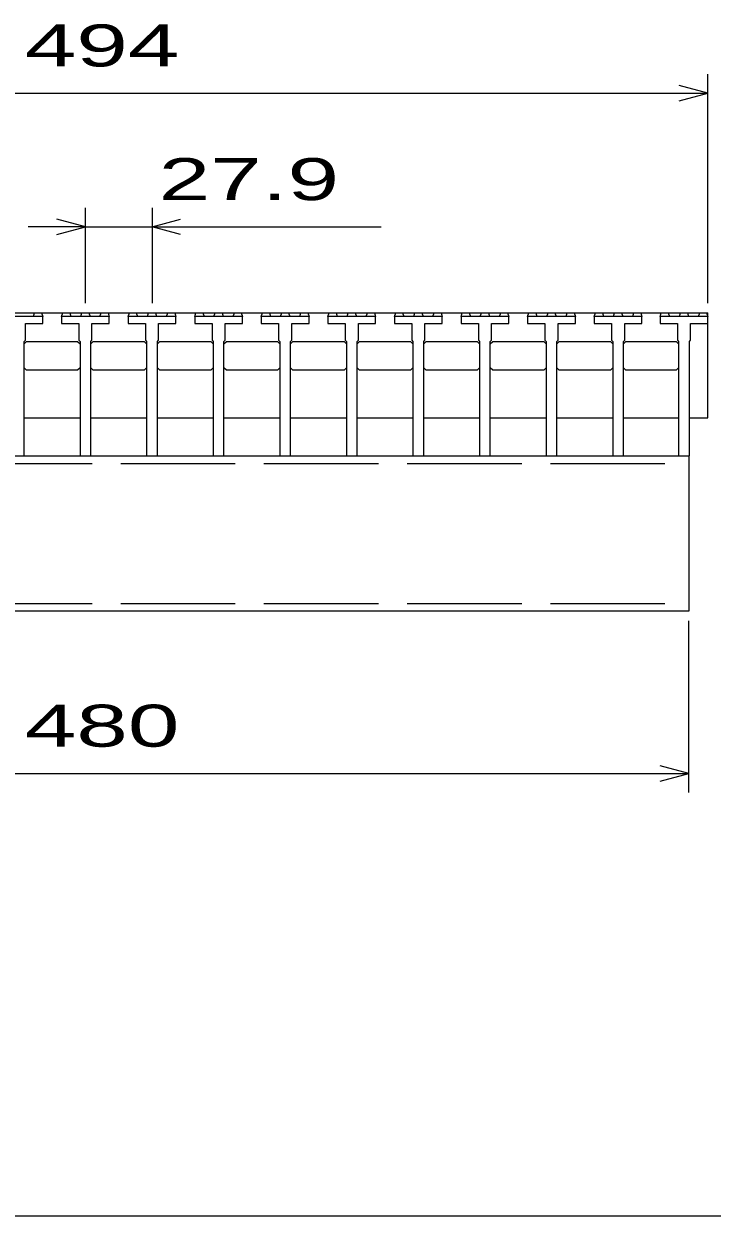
# Model space of a CAD drawing. Units: millimetres, scale not verified. Extents: x -1456 to 1385, y -1026 to 843.
# Drawn here: x -776.4 to -488, y -917.2 to -417.6 of the extents above; entities that cross this region are included whole.
import ezdxf
from ezdxf.enums import TextEntityAlignment as Align

# ---------------------------------------------------------------- set-up
doc = ezdxf.new("R2010")
doc.units = ezdxf.units.MM
doc.header["$LTSCALE"] = 8
doc.linetypes.add('DASHED', pattern=[7.5, 6, -1.5])
for name, color, linetype, lineweight in [('0_2', 150, 'Continuous', 25), ('16', 3, 'Continuous', 25), ('22', 2, 'Continuous', 25)]:
    doc.layers.add(name, color=color, linetype=linetype, lineweight=lineweight)
doc.styles.add('ベクトル', font='')
doc.styles.get('ベクトル').set_extended_font_data('ベクトル')

msp = doc.modelspace()

# ---------------------------------------------------------------- linework, layer by layer
at = {"layer": '0_2'}
msp.add_line((1384.8, -917.2), (-1383.2, -917.2), dxfattribs=at)
at = {"layer": '16'}
for p, q in [((-983.8, -538.7), (-489.8, -538.7)), ((-772.4, -540.2), (-771.9, -538.7)), ((-771.9, -538.7), (-769, -538.7)), ((-769, -538.7), (-768.5, -540.2)), ((-760.6, -540.2), (-760.1, -538.7)), ((-760.1, -538.7), (-757.2, -538.7)), ((-757.2, -538.7), (-756.7, -540.2)), ((-752.55, -540.2), (-752.05, -538.7)), ((-752.05, -538.7), (-749.15, -538.7)), ((-749.15, -538.7), (-748.65, -540.2)), ((-744.5, -540.2), (-744, -538.7)), ((-744, -538.7), (-741.1, -538.7)), ((-741.1, -538.7), (-740.6, -540.2)), ((-732.7, -540.2), (-732.2, -538.7)), ((-732.2, -538.7), (-729.3, -538.7)), ((-729.3, -538.7), (-728.8, -540.2)), ((-724.65, -540.2), (-724.15, -538.7)), ((-724.15, -538.7), (-721.25, -538.7)), ((-721.25, -538.7), (-720.75, -540.2)), ((-716.6, -540.2), (-716.1, -538.7)), ((-716.1, -538.7), (-713.2, -538.7)), ((-713.2, -538.7), (-712.7, -540.2)), ((-704.8, -540.2), (-704.3, -538.7)), ((-704.3, -538.7), (-701.4, -538.7)), ((-701.4, -538.7), (-700.9, -540.2)), ((-696.75, -540.2), (-696.25, -538.7)), ((-696.25, -538.7), (-693.35, -538.7)), ((-693.35, -538.7), (-692.85, -540.2)), ((-688.7, -540.2), (-688.2, -538.7)), ((-688.2, -538.7), (-685.3, -538.7)), ((-685.3, -538.7), (-684.8, -540.2)), ((-676.9, -540.2), (-676.4, -538.7)), ((-676.4, -538.7), (-673.5, -538.7)), ((-673.5, -538.7), (-673, -540.2)), ((-668.85, -540.2), (-668.35, -538.7)), ((-668.35, -538.7), (-665.45, -538.7)), ((-665.45, -538.7), (-664.95, -540.2)), ((-660.8, -540.2), (-660.3, -538.7)), ((-660.3, -538.7), (-657.4, -538.7)), ((-657.4, -538.7), (-656.9, -540.2)), ((-649, -540.2), (-648.5, -538.7)), ((-648.5, -538.7), (-645.6, -538.7)), ((-645.6, -538.7), (-645.1, -540.2)), ((-640.95, -540.2), (-640.45, -538.7)), ((-640.45, -538.7), (-637.55, -538.7)), ((-637.55, -538.7), (-637.05, -540.2)), ((-632.9, -540.2), (-632.4, -538.7)), ((-632.4, -538.7), (-629.5, -538.7)), ((-629.5, -538.7), (-629, -540.2)), ((-621.1, -540.2), (-620.6, -538.7)), ((-620.6, -538.7), (-617.7, -538.7)), ((-617.7, -538.7), (-617.2, -540.2)), ((-613.05, -540.2), (-612.55, -538.7)), ((-612.55, -538.7), (-609.65, -538.7)), ((-609.65, -538.7), (-609.15, -540.2)), ((-605, -540.2), (-604.5, -538.7)), ((-604.5, -538.7), (-601.6, -538.7)), ((-601.6, -538.7), (-601.1, -540.2)), ((-593.2, -540.2), (-592.7, -538.7)), ((-592.7, -538.7), (-589.8, -538.7)), ((-589.8, -538.7), (-589.3, -540.2)), ((-585.15, -540.2), (-584.65, -538.7)), ((-584.65, -538.7), (-581.75, -538.7)), ((-581.75, -538.7), (-581.25, -540.2)), ((-577.1, -540.2), (-576.6, -538.7)), ((-576.6, -538.7), (-573.7, -538.7)), ((-573.7, -538.7), (-573.2, -540.2)), ((-565.3, -540.2), (-564.8, -538.7)), ((-564.8, -538.7), (-561.9, -538.7)), ((-561.9, -538.7), (-561.4, -540.2)), ((-557.25, -540.2), (-556.75, -538.7)), ((-556.75, -538.7), (-553.85, -538.7)), ((-553.85, -538.7), (-553.35, -540.2)), ((-549.2, -540.2), (-548.7, -538.7)), ((-548.7, -538.7), (-545.8, -538.7)), ((-545.8, -538.7), (-545.3, -540.2)), ((-537.4, -540.2), (-536.9, -538.7)), ((-536.9, -538.7), (-534, -538.7)), ((-534, -538.7), (-533.5, -540.2)), ((-529.35, -540.2), (-528.85, -538.7)), ((-528.85, -538.7), (-525.95, -538.7)), ((-525.95, -538.7), (-525.45, -540.2)), ((-521.3, -540.2), (-520.8, -538.7)), ((-520.8, -538.7), (-517.9, -538.7)), ((-517.9, -538.7), (-517.4, -540.2)), ((-509.8, -540.2), (-509.3, -538.7)), ((-509.3, -538.7), (-506.4, -538.7)), ((-506.4, -538.7), (-505.9, -540.2)), ((-501.75, -540.2), (-501.25, -538.7)), ((-501.25, -538.7), (-498.35, -538.7)), ((-498.35, -538.7), (-497.85, -540.2)), ((-493.7, -540.2), (-493.2, -538.7)), ((-493.2, -538.7), (-490.3, -538.7)), ((-490.3, -538.7), (-489.8, -540.2)), ((-489.8, -582.7), (-489.8, -538.7)), ((-768.5, -540.2), (-788.5, -540.2)), ((-775.75, -550.2), (-775.75, -543.2)), ((-775.75, -543.2), (-768.5, -543.2)), ((-768.5, -543.2), (-768.5, -540.2)), ((-760.6, -540.2), (-760.6, -543.2)), ((-740.6, -540.2), (-760.6, -540.2)), ((-760.6, -543.2), (-753.35, -543.2)), ((-753.35, -543.2), (-753.35, -550.2)), ((-747.85, -550.2), (-747.85, -543.2)), ((-747.85, -543.2), (-740.6, -543.2)), ((-740.6, -543.2), (-740.6, -540.2)), ((-732.7, -540.2), (-732.7, -543.2)), ((-712.7, -540.2), (-732.7, -540.2)), ((-732.7, -543.2), (-725.45, -543.2)), ((-725.45, -543.2), (-725.45, -550.2)), ((-719.95, -550.2), (-719.95, -543.2)), ((-719.95, -543.2), (-712.7, -543.2)), ((-712.7, -543.2), (-712.7, -540.2)), ((-704.8, -540.2), (-704.8, -543.2)), ((-684.8, -540.2), (-704.8, -540.2)), ((-704.8, -543.2), (-697.55, -543.2)), ((-697.55, -543.2), (-697.55, -550.2)), ((-692.05, -550.2), (-692.05, -543.2)), ((-692.05, -543.2), (-684.8, -543.2)), ((-684.8, -543.2), (-684.8, -540.2)), ((-676.9, -540.2), (-676.9, -543.2)), ((-656.9, -540.2), (-676.9, -540.2)), ((-676.9, -543.2), (-669.65, -543.2)), ((-669.65, -543.2), (-669.65, -550.2)), ((-664.15, -550.2), (-664.15, -543.2)), ((-664.15, -543.2), (-656.9, -543.2)), ((-656.9, -543.2), (-656.9, -540.2)), ((-649, -540.2), (-649, -543.2)), ((-629, -540.2), (-649, -540.2)), ((-649, -543.2), (-641.75, -543.2)), ((-641.75, -543.2), (-641.75, -550.2)), ((-636.25, -550.2), (-636.25, -543.2)), ((-636.25, -543.2), (-629, -543.2)), ((-629, -543.2), (-629, -540.2)), ((-621.1, -540.2), (-621.1, -543.2)), ((-601.1, -540.2), (-621.1, -540.2)), ((-621.1, -543.2), (-613.85, -543.2)), ((-613.85, -543.2), (-613.85, -550.2)), ((-608.35, -550.2), (-608.35, -543.2)), ((-608.35, -543.2), (-601.1, -543.2)), ((-601.1, -543.2), (-601.1, -540.2)), ((-593.2, -540.2), (-593.2, -543.2)), ((-573.2, -540.2), (-593.2, -540.2)), ((-593.2, -543.2), (-585.95, -543.2)), ((-585.95, -543.2), (-585.95, -550.2)), ((-580.45, -550.2), (-580.45, -543.2)), ((-580.45, -543.2), (-573.2, -543.2)), ((-573.2, -543.2), (-573.2, -540.2)), ((-565.3, -540.2), (-565.3, -543.2)), ((-545.3, -540.2), (-565.3, -540.2)), ((-565.3, -543.2), (-558.05, -543.2)), ((-558.05, -543.2), (-558.05, -550.2)), ((-552.55, -550.2), (-552.55, -543.2)), ((-552.55, -543.2), (-545.3, -543.2)), ((-545.3, -543.2), (-545.3, -540.2)), ((-537.4, -540.2), (-537.4, -543.2)), ((-517.4, -540.2), (-537.4, -540.2)), ((-537.4, -543.2), (-530.15, -543.2)), ((-530.15, -543.2), (-530.15, -550.2)), ((-524.65, -550.2), (-524.65, -543.2)), ((-524.65, -543.2), (-517.4, -543.2)), ((-517.4, -543.2), (-517.4, -540.2)), ((-509.8, -540.2), (-509.8, -543.2)), ((-489.8, -540.2), (-509.8, -540.2)), ((-509.8, -543.2), (-502.55, -543.2)), ((-502.55, -543.2), (-502.55, -550.2)), ((-497.05, -550.2), (-497.05, -543.2)), ((-497.05, -543.2), (-489.8, -543.2)), ((-489.8, -543.2), (-489.8, -540.2)), ((-776.25, -550.7), (-775.75, -550.2)), ((-776.25, -598.7), (-776.25, -550.7)), ((-776.25, -551.7), (-775.25, -550.7)), ((-775.25, -550.7), (-753.85, -550.7)), ((-753.85, -550.7), (-752.85, -551.7)), ((-753.35, -550.2), (-752.85, -550.7)), ((-752.85, -550.7), (-752.85, -598.7)), ((-748.35, -550.7), (-747.85, -550.2)), ((-748.35, -598.7), (-748.35, -550.7)), ((-748.35, -551.7), (-747.35, -550.7)), ((-747.35, -550.7), (-725.95, -550.7)), ((-725.95, -550.7), (-724.95, -551.7)), ((-725.45, -550.2), (-724.95, -550.7)), ((-724.95, -550.7), (-724.95, -598.7)), ((-720.45, -550.7), (-719.95, -550.2)), ((-720.45, -598.7), (-720.45, -550.7)), ((-720.45, -551.7), (-719.45, -550.7)), ((-719.45, -550.7), (-698.05, -550.7)), ((-698.05, -550.7), (-697.05, -551.7)), ((-697.55, -550.2), (-697.05, -550.7)), ((-697.05, -550.7), (-697.05, -598.7)), ((-692.55, -550.7), (-692.05, -550.2)), ((-692.55, -598.7), (-692.55, -550.7)), ((-692.55, -551.7), (-691.55, -550.7)), ((-691.55, -550.7), (-670.15, -550.7)), ((-670.15, -550.7), (-669.15, -551.7)), ((-669.65, -550.2), (-669.15, -550.7)), ((-669.15, -550.7), (-669.15, -598.7)), ((-664.65, -550.7), (-664.15, -550.2)), ((-664.65, -598.7), (-664.65, -550.7)), ((-664.65, -551.7), (-663.65, -550.7)), ((-663.65, -550.7), (-642.25, -550.7)), ((-642.25, -550.7), (-641.25, -551.7)), ((-641.75, -550.2), (-641.25, -550.7)), ((-641.25, -550.7), (-641.25, -598.7)), ((-636.75, -550.7), (-636.25, -550.2)), ((-636.75, -598.7), (-636.75, -550.7)), ((-636.75, -551.7), (-635.75, -550.7)), ((-635.75, -550.7), (-614.35, -550.7)), ((-614.35, -550.7), (-613.35, -551.7)), ((-613.85, -550.2), (-613.35, -550.7)), ((-613.35, -550.7), (-613.35, -598.7)), ((-608.85, -550.7), (-608.35, -550.2)), ((-608.85, -598.7), (-608.85, -550.7)), ((-608.85, -551.7), (-607.85, -550.7)), ((-607.85, -550.7), (-586.45, -550.7)), ((-586.45, -550.7), (-585.45, -551.7)), ((-585.95, -550.2), (-585.45, -550.7)), ((-585.45, -550.7), (-585.45, -598.7)), ((-580.95, -550.7), (-580.45, -550.2)), ((-580.95, -598.7), (-580.95, -550.7)), ((-580.95, -551.7), (-579.95, -550.7)), ((-579.95, -550.7), (-558.55, -550.7)), ((-558.55, -550.7), (-557.55, -551.7)), ((-558.05, -550.2), (-557.55, -550.7)), ((-557.55, -550.7), (-557.55, -598.7)), ((-553.05, -550.7), (-552.55, -550.2)), ((-553.05, -598.7), (-553.05, -550.7)), ((-553.05, -551.7), (-552.05, -550.7)), ((-552.05, -550.7), (-530.65, -550.7)), ((-530.65, -550.7), (-529.65, -551.7)), ((-530.15, -550.2), (-529.65, -550.7)), ((-529.65, -550.7), (-529.65, -598.7)), ((-525.15, -550.7), (-524.65, -550.2)), ((-525.15, -598.7), (-525.15, -550.7)), ((-525.15, -551.7), (-524.15, -550.7)), ((-524.15, -550.7), (-503.05, -550.7)), ((-503.05, -550.7), (-502.05, -551.7)), ((-502.55, -550.2), (-502.05, -550.7)), ((-502.05, -550.7), (-502.05, -598.7)), ((-497.55, -550.7), (-497.05, -550.2)), ((-497.55, -598.7), (-497.55, -550.7)), ((-775.25, -562.7), (-776.25, -561.7)), ((-753.85, -562.7), (-775.25, -562.7)), ((-752.85, -561.7), (-753.85, -562.7)), ((-747.35, -562.7), (-748.35, -561.7)), ((-725.95, -562.7), (-747.35, -562.7)), ((-724.95, -561.7), (-725.95, -562.7)), ((-719.45, -562.7), (-720.45, -561.7)), ((-698.05, -562.7), (-719.45, -562.7)), ((-697.05, -561.7), (-698.05, -562.7)), ((-691.55, -562.7), (-692.55, -561.7)), ((-670.15, -562.7), (-691.55, -562.7)), ((-669.15, -561.7), (-670.15, -562.7)), ((-663.65, -562.7), (-664.65, -561.7)), ((-642.25, -562.7), (-663.65, -562.7)), ((-641.25, -561.7), (-642.25, -562.7)), ((-635.75, -562.7), (-636.75, -561.7)), ((-614.35, -562.7), (-635.75, -562.7)), ((-613.35, -561.7), (-614.35, -562.7)), ((-607.85, -562.7), (-608.85, -561.7)), ((-586.45, -562.7), (-607.85, -562.7)), ((-585.45, -561.7), (-586.45, -562.7)), ((-579.95, -562.7), (-580.95, -561.7)), ((-558.55, -562.7), (-579.95, -562.7)), ((-557.55, -561.7), (-558.55, -562.7)), ((-552.05, -562.7), (-553.05, -561.7)), ((-530.65, -562.7), (-552.05, -562.7)), ((-529.65, -561.7), (-530.65, -562.7)), ((-524.15, -562.7), (-525.15, -561.7)), ((-503.05, -562.7), (-524.15, -562.7)), ((-502.05, -561.7), (-503.05, -562.7)), ((-776.25, -582.7), (-752.85, -582.7)), ((-748.35, -582.7), (-724.95, -582.7)), ((-720.45, -582.7), (-697.05, -582.7)), ((-692.55, -582.7), (-669.15, -582.7)), ((-664.65, -582.7), (-641.25, -582.7)), ((-636.75, -582.7), (-613.35, -582.7)), ((-608.85, -582.7), (-585.45, -582.7)), ((-580.95, -582.7), (-557.55, -582.7)), ((-553.05, -582.7), (-529.65, -582.7)), ((-525.15, -582.7), (-502.05, -582.7)), ((-497.55, -582.7), (-489.8, -582.7)), ((-975.8, -598.7), (-497.8, -598.7)), ((-780.75, -598.7), (-776.25, -598.7)), ((-752.85, -598.7), (-748.35, -598.7)), ((-724.95, -598.7), (-720.45, -598.7)), ((-697.05, -598.7), (-692.55, -598.7)), ((-669.15, -598.7), (-664.65, -598.7)), ((-641.25, -598.7), (-636.75, -598.7)), ((-613.35, -598.7), (-608.85, -598.7)), ((-585.45, -598.7), (-580.95, -598.7)), ((-557.55, -598.7), (-553.05, -598.7)), ((-529.65, -598.7), (-525.15, -598.7)), ((-502.05, -598.7), (-497.55, -598.7)), ((-497.8, -598.7), (-497.8, -663.7)), ((-497.8, -663.7), (-975.8, -663.7))]:
    msp.add_line(p, q, dxfattribs=at)
at = {"layer": '16', "linetype": 'DASHED'}
for p, q in [((-975.8, -601.9), (-497.8, -601.9)), ((-975.8, -660.5), (-497.8, -660.5))]:
    msp.add_line(p, q, dxfattribs=at)
at = {"layer": '22', "color": 4}
for p, q in [((-489.8, -534.7), (-489.8, -438.7)), ((-489.8, -446.7), (-501.8, -443.5)), ((-983.8, -446.7), (-489.8, -446.7)), ((-501.8, -449.9), (-489.8, -446.7)), ((-750.6, -502.7), (-762.6, -499.5)), ((-750.6, -534.7), (-750.6, -494.7)), ((-722.7, -494.7), (-722.7, -534.7)), ((-722.7, -502.7), (-710.7, -499.5)), ((-750.6, -502.7), (-774.6, -502.7)), ((-762.6, -505.9), (-750.6, -502.7)), ((-750.6, -502.7), (-722.7, -502.7)), ((-710.7, -505.9), (-722.7, -502.7)), ((-722.7, -502.7), (-626.7, -502.7)), ((-497.8, -739.7), (-497.8, -667.7)), ((-497.8, -731.7), (-509.8, -728.5)), ((-975.8, -731.7), (-497.8, -731.7)), ((-509.8, -734.9), (-497.8, -731.7))]:
    msp.add_line(p, q, dxfattribs=at)

# ---------------------------------------------------------------- texts
at = {"layer": '22', "style": 'ベクトル', "width": 1.65}
for s, p in [(' 494 ', (-786.8, -426.7)), (' 27.9 ', (-730.7, -482.7)), (' 480 ', (-786.8, -711.7))]:
    msp.add_text(s, height=17.6, dxfattribs=at).set_placement(p, align=Align.MIDDLE_LEFT)

doc.saveas('drawing.dxf')
